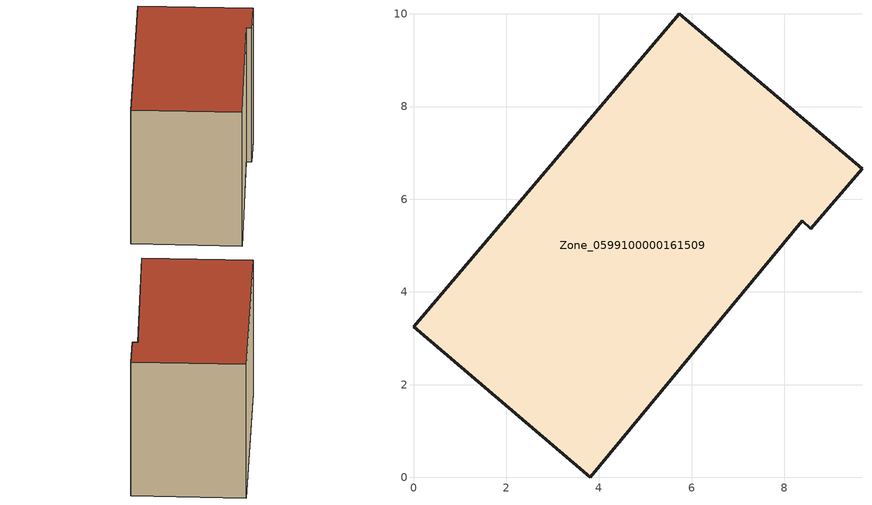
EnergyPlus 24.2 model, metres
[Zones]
Zone_0599100000161509
 floor ground (C_G): 8.39,5.53 3.81,0 0,3.24 5.74,10 9.68,6.65 8.58,5.36 z0
 wall outside (C_F): 5.74,10 0,3.24 3.81,0 8.39,5.53 8.58,5.36 9.68,6.65 5.74,10 z0:7.05
 roof outside (C_R): 8.58,5.36 9.68,6.65 5.74,10 0,3.24 3.81,0 8.39,5.53 z7.05
[BUILDING]
Pand.0599100000161509: North Axis=0; Terrain=City; Loads Convergence Tolerance Value=0.04; Temperature Convergence Tolerance Value=0.4; Solar Distribution=FullExterior; Maximum Number of Warmup Days=25; Minimum Number of Warmup Days=1
[Site:Location]
Rotterdam.The.Hague.AP_ZH_NLD Design_Conditions: Latitude=51.96; Longitude=4.45; Time Zone=1; Elevation=-4.5
[SITE:GROUNDTEMPERATURE:BUILDINGSURFACE]
18, 18, 18, 18, 18, 18, 18, 18, 18, 18, 18, 18
[MATERIAL] Thermal Absorptance=0.9; Solar Absorptance=0.7; Visible Absorptance=0.7
Name | Roughness | Thickness | Conductivity | Density | Specific Heat
G.TI.1946 | MediumSmooth | 0.15 | 1 | 540 | 1210
F.TI.1946 | Rough | 0.3 | 0.857143 | 1920 | 840
R.TI.1946 | MediumRough | 0.2 | 0.1 | 1500 | 1000
[CONSTRUCTION]
C_G: G.TI.1946
C_F: F.TI.1946
C_R: R.TI.1946
[ZONE]
Zone_0599100000161509: Type=1; Multiplier=1; Ceiling Height=Autocalculate; Volume=Autocalculate; Floor Area=autocalculate; Part of Total Floor Area=Yes
[ZONEINFILTRATION:DESIGNFLOWRATE]
Infil_Zone_0599100000161509: Zone or ZoneList or Space or SpaceList=Zone_0599100000161509; Schedule=AlwaysOn; Design Flow Rate Calculation Method=Flow/Area; Flow Rate per Floor Area=0.003; Constant Term Coefficient=1; Temperature Term Coefficient=0; Velocity Term Coefficient=0; Velocity Squared Term Coefficient=0
[HVACTEMPLATE:ZONE:IDEALLOADSAIRSYSTEM]
Zone_0599100000161509: Maximum Heating Supply Air Temperature=50; Minimum Cooling Supply Air Temperature=13; Maximum Heating Supply Air Humidity Ratio=0.0156; Minimum Cooling Supply Air Humidity Ratio=0.0077; Heating Limit=NoLimit; Cooling Limit=NoLimit; Dehumidification Control Type=ConstantSensibleHeatRatio; Cooling Sensible Heat Ratio=0.7; Dehumidification Setpoint=60; Humidification Control Type=None; Humidification Setpoint=30; Outdoor Air Method=None; Outdoor Air Flow Rate per Person=0.00944; Outdoor Air Flow Rate per Zone Floor Area=0; Outdoor Air Flow Rate per Zone=0; Demand Controlled Ventilation Type=None; Outdoor Air Economizer Type=NoEconomizer; Heat Recovery Type=None; Sensible Heat Recovery Effectiveness=0.7; Latent Heat Recovery Effectiveness=0.65
[ZONECONTROL:THERMOSTAT]
ThermostatControl_Zone_0599100000161509: Zone or ZoneList=Zone_0599100000161509; Control Type Schedule=DualSetpointControlType; Control 1=Thermostat_Zone_0599100000161509; Temperature Difference Between Cutout And Setpoint=0
[THERMOSTATSETPOINT:DUALSETPOINT]
Thermostat_Zone_0599100000161509: Heating Setpoint Temperature Schedule=HeatingSetpoint_Zone_0599100000161509; Cooling Setpoint Temperature Schedule=CoolingSetpoint_Zone_0599100000161509
[SCHEDULE:COMPACT]
HeatingSetpoint_Zone_0599100000161509: Through: 12/31, For: AllDays, Until: 24:00, 21
CoolingSetpoint_Zone_0599100000161509: Through: 12/31, For: AllDays, Until: 24:00, 24
DualSetpointControlType: Through: 12/31, For: AllDays, Until: 24:00, 4
AlwaysOn: Through: 12/31, For: AllDays, Until: 24:00, 1
